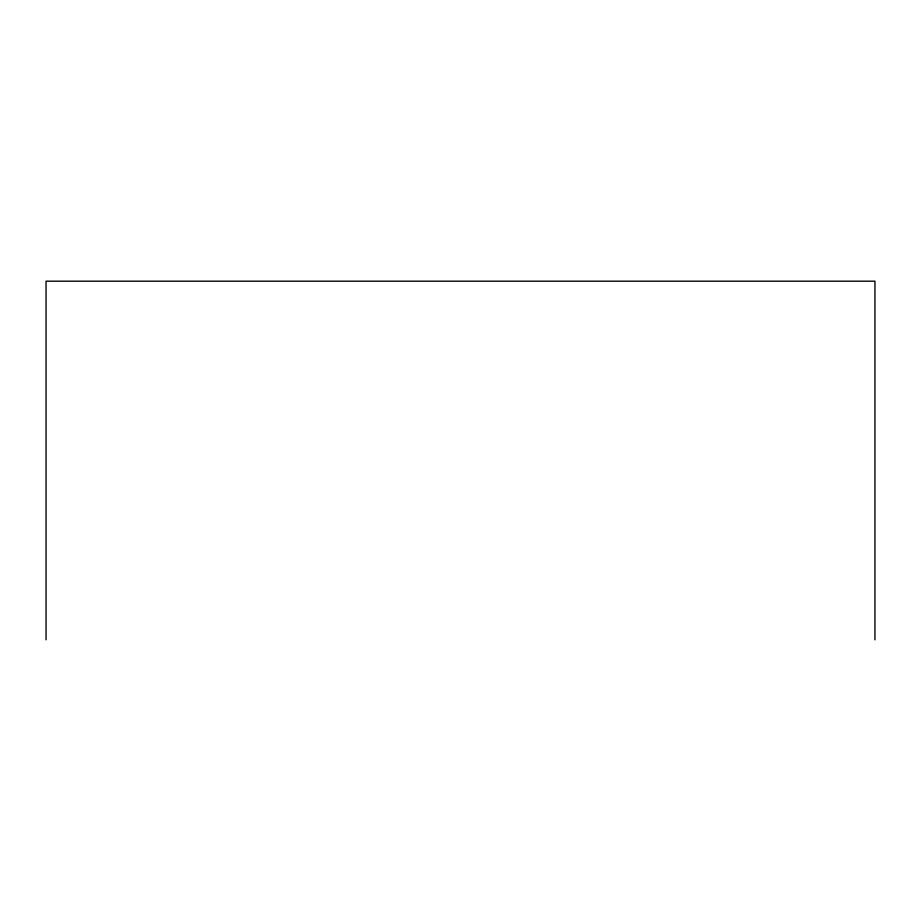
<?xml version="1.0" encoding="UTF-8"?>
<svg xmlns="http://www.w3.org/2000/svg" width="921" height="921" viewBox="0 0 921 921"><rect width="100%" height="100%" fill="white"/><g stroke="black" fill="none" stroke-linecap="round" stroke-linejoin="round"><path stroke-width="1.38" d="M874.95 639.819L874.95 281.181L46.05 281.181L46.05 639.819"/></g></svg>
